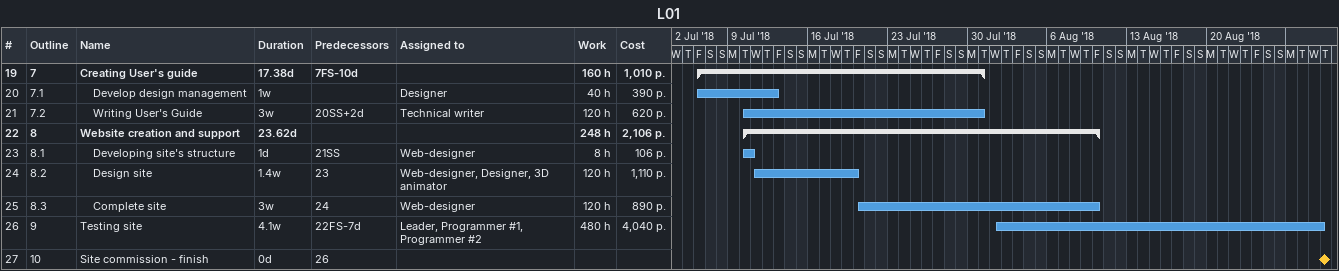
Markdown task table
L01

| ID | WBS | Task | Duration | Start | Finish | Predecessors | Resources | Work (h) | Cost (p.) |
|---|---|---|---|---|---|---|---|---|---|
| 19 | 7 | **Creating User's guide** | 17.38d | 2018-07-06 | 2018-07-31 | 7FS-10d |  | 160 | 1010 |
| 20 | 7.1 | Develop design management | 1w | 2018-07-06 | 2018-07-13 |  | Designer | 40 | 390 |
| 21 | 7.2 | Writing User's Guide | 3w | 2018-07-10 | 2018-07-31 | 20SS+2d | Technical writer | 120 | 620 |
| 22 | 8 | **Website creation and support** | 23.62d | 2018-07-10 | 2018-08-10 |  |  | 248 | 2106 |
| 23 | 8.1 | Developing site's structure | 1d | 2018-07-10 | 2018-07-11 | 21SS | Web-designer | 8 | 106 |
| 24 | 8.2 | Design site | 1.4w | 2018-07-11 | 2018-07-20 | 23 | Web-designer, Designer, 3D animator | 120 | 1110 |
| 25 | 8.3 | Complete site | 3w | 2018-07-20 | 2018-08-10 | 24 | Web-designer | 120 | 890 |
| 26 | 9 | Testing site | 4.1w | 2018-08-01 | 2018-08-30 | 22FS-7d | Leader, Programmer #1, Programmer #2 | 480 | 4040 |
| 27 | 10 | Site commission - finish | 0d | 2018-08-30 | 2018-08-30 | 26 |  |  |  |
